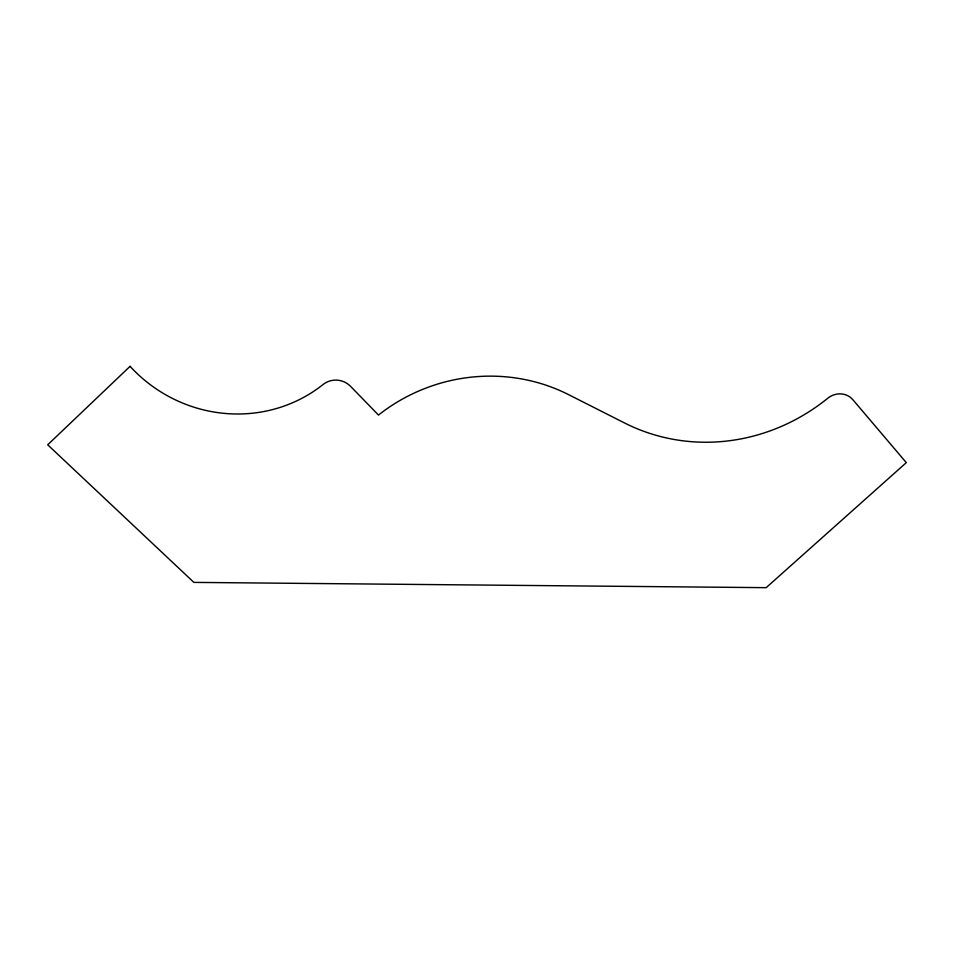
<?xml version="1.0" encoding="UTF-8"?>
<svg xmlns="http://www.w3.org/2000/svg" width="954" height="954" viewBox="0 0 954 954"><rect width="100%" height="100%" fill="white"/><g stroke="black" fill="none" stroke-linecap="round" stroke-linejoin="round"><path stroke-width="1.43" d="M130.066 366.336L47.7 444.802L193.889 582.393L766.169 587.664L906.3 462.63L852.912 399.762A19.474 17.935 -50.3 0 0 826.736 399.07A199.517 188.594 -63.4 0 1 624.417 422.908L568.548 394.622A173.008 165.197 -20.7 0 0 378.488 415.073L350.523 386.298A20.225 19.748 8.9 0 0 323.108 384.486A142.385 137.4 36.7 0 1 130.066 366.336"/></g></svg>
